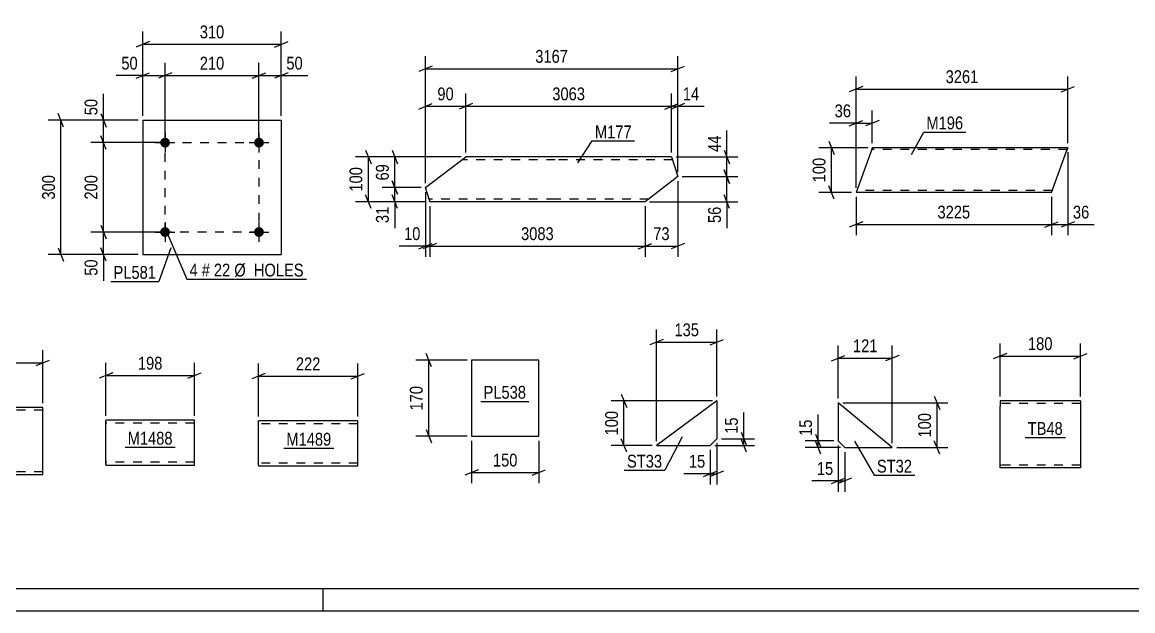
# Model space of a CAD drawing. Header units: millimetres. Extents: x 0 to 841, y 0 to 594.
# Drawn here: x 143.7 to 392.1, y 0 to 131.7 of the extents above; entities that cross this region are included whole.
import ezdxf

# ---------------------------------------------------------------- set-up
doc = ezdxf.new("R2010")
doc.units = ezdxf.units.MM
doc.linetypes.add('DXK_LINE_DOT2', pattern=[3.9198, 1.9599, -1.9599])
doc.styles.add('Arial Narrow', font='ARIALN.TTF', dxfattribs={"height": 0.2})

# ---------------------------------------------------------------- blocks, each defined once
blk = doc.blocks.new('Unknown-814553119-1135')
at = {"color": 5, "linetype": 'Continuous'}
for p, q in [((5, 5), (836, 5)), ((211, 0), (211, 5)), ((0, 0), (841, 0))]:
    blk.add_line(p, q, dxfattribs=at)
blk = doc.blocks.new('Part-814553119-6468 - 6464')
at = {"color": 2, "linetype": 'Continuous'}
for p, q in [((259.24, 56.06), (244.24, 56.06)), ((244.24, 56.06), (244.24, 39.06)), ((259.24, 39.06), (259.24, 56.06)), ((244.24, 39.06), (259.24, 39.06))]:
    blk.add_line(p, q, dxfattribs=at)
blk = doc.blocks.new('Part-814553119-6500 - 6496')
at = {"color": 2, "linetype": 'Continuous'}
for p, q in [((128.34, 45.47), (128.34, 30.56)), ((148.34, 45.47), (128.34, 45.47)), ((148.34, 31.67), (148.34, 45.47)), ((128.34, 30.56), (128.34, 30.47)), ((128.34, 30.47), (148.34, 30.47)), ((148.34, 30.47), (148.34, 31.67))]:
    blk.add_line(p, q, dxfattribs=at)
at = {"color": 7, "linetype": 'DXK_LINE_DOT2'}
for p, q in [((148.34, 44.87), (128.34, 44.87)), ((148.34, 44.87), (148.34, 44.83)), ((148.34, 44.83), (148.34, 44.87)), ((148.34, 44.73), (148.34, 44.83)), ((148.34, 44.83), (148.34, 44.73)), ((128.34, 31.07), (128.34, 31.12)), ((148.34, 31.07), (128.34, 31.07)), ((148.34, 31.12), (148.34, 31.44)), ((148.34, 31.07), (148.34, 31.12))]:
    blk.add_line(p, q, dxfattribs=at)
blk = doc.blocks.new('Part-814553119-6676 - 6670')
at = {"color": 2, "linetype": 'Continuous'}
for p, q in [((326.23, 46.51), (326.23, 38.01)), ((338.32, 36.51), (326.23, 46.51)), ((326.23, 38.01), (327.73, 36.51)), ((327.73, 36.51), (338.32, 36.51))]:
    blk.add_line(p, q, dxfattribs=at)
blk = doc.blocks.new('Part-814553119-6732 - 6726')
at = {"color": 2, "linetype": 'Continuous'}
for p, q in [((299.1, 46.98), (285.6, 36.98)), ((299.1, 46.98), (299.1, 38.48)), ((299.1, 38.48), (297.6, 36.98)), ((285.6, 36.98), (297.6, 36.98))]:
    blk.add_line(p, q, dxfattribs=at)
blk = doc.blocks.new('Part-814553119-2573 - 2557')
at = {"color": 2, "linetype": 'Continuous'}
for p, q in [((333.56, 102.82), (330.21, 93.62)), ((333.85, 103.62), (333.56, 102.82)), ((353.85, 103.62), (333.85, 103.62)), ((377.59, 103.62), (353.95, 103.62)), ((373.95, 93.62), (377.3, 102.82)), ((377.57, 103.56), (377.3, 102.82)), ((377.57, 103.56), (377.59, 103.62)), ((353.85, 93.62), (330.21, 93.62)), ((373.95, 93.62), (353.95, 93.62))]:
    blk.add_line(p, q, dxfattribs=at)
at = {"color": 7, "linetype": 'DXK_LINE_DOT2'}
for p, q in [((353.85, 103.22), (333.71, 103.22)), ((377.45, 103.22), (353.95, 103.22)), ((377.3, 102.82), (377.51, 103.39)), ((353.85, 94.02), (330.36, 94.02)), ((374.1, 94.02), (353.95, 94.02))]:
    blk.add_line(p, q, dxfattribs=at)
blk = doc.blocks.new('Part-814553119-2287 - 2271')
at = {"color": 2, "linetype": 'Continuous'}
for p, q in [((233.91, 94.69), (242.91, 101.54)), ((262.91, 101.54), (242.91, 101.54)), ((288.97, 101.54), (263.01, 101.54)), ((288.97, 101.54), (290.35, 97.14)), ((290.35, 97.14), (283.01, 91.54)), ((234.78, 91.9), (233.91, 94.69)), ((234.86, 91.64), (234.78, 91.9)), ((234.89, 91.54), (234.86, 91.64)), ((262.91, 91.54), (234.89, 91.54)), ((283.01, 91.54), (263.01, 91.54))]:
    blk.add_line(p, q, dxfattribs=at)
at = {"color": 7, "linetype": 'DXK_LINE_DOT2'}
for p, q in [((262.91, 100.94), (242.12, 100.94)), ((289.16, 100.94), (263.01, 100.94)), ((234.69, 92.19), (234.66, 92.29)), ((262.91, 92.14), (234.7, 92.14)), ((283.79, 92.14), (263.01, 92.14))]:
    blk.add_line(p, q, dxfattribs=at)
blk = doc.blocks.new('Part-814553119-2128 - 2114')
at = {"color": 2, "linetype": 'Continuous'}
for p, q in [((162.45, 32.72), (162.45, 42.62)), ((182.23, 42.62), (162.45, 42.62)), ((182.23, 33.82), (182.23, 42.62)), ((162.45, 32.72), (162.45, 32.62)), ((162.45, 32.62), (182.23, 32.62)), ((182.23, 32.62), (182.23, 33.82))]:
    blk.add_line(p, q, dxfattribs=at)
at = {"color": 7, "linetype": 'DXK_LINE_DOT2'}
for p, q in [((182.23, 42.02), (162.45, 42.02)), ((162.45, 33.22), (162.45, 33.27)), ((182.23, 33.22), (162.45, 33.22)), ((182.23, 33.27), (182.23, 33.59)), ((182.23, 33.22), (182.23, 33.27))]:
    blk.add_line(p, q, dxfattribs=at)
blk = doc.blocks.new('Bolt-814553119-1943 - 1894')
at = {"linetype": 'Continuous'}
for points in [[(176.77, 84.75, -1), (174.57, 84.75, -1)], [(197.77, 84.75, -1), (195.57, 84.75, -1)]]:
    blk.add_hatch(color=1, dxfattribs=at).paths.add_polyline_path(points)
at = {"color": 1, "linetype": 'Continuous'}
for p, q in [((175.67, 86.95), (175.67, 82.55)), ((196.67, 86.95), (196.67, 82.55)), ((173.47, 84.75), (177.87, 84.75)), ((194.47, 84.75), (198.87, 84.75))]:
    blk.add_line(p, q, dxfattribs=at)
blk = doc.blocks.new('Part-814553119-1910 - 1894')
at = {"color": 2, "linetype": 'Continuous'}
for p, q in [((170.67, 109.75), (170.67, 79.75)), ((170.67, 109.75), (201.67, 109.75)), ((201.67, 109.75), (201.67, 79.75)), ((170.67, 79.75), (201.67, 79.75))]:
    blk.add_line(p, q, dxfattribs=at)
blk = doc.blocks.new('Bolt-814553119-1948 - 1894')
at = {"linetype": 'Continuous'}
for points in [[(176.77, 104.75, -1), (174.57, 104.75, -1)], [(197.77, 104.75, -1), (195.57, 104.75, -1)]]:
    blk.add_hatch(color=1, dxfattribs=at).paths.add_polyline_path(points)
at = {"color": 1, "linetype": 'Continuous'}
for p, q in [((175.67, 106.95), (175.67, 102.55)), ((196.67, 106.95), (196.67, 102.55)), ((173.47, 104.75), (177.87, 104.75)), ((194.47, 104.75), (198.87, 104.75))]:
    blk.add_line(p, q, dxfattribs=at)
blk = doc.blocks.new('Part-814553119-1877 - 1863')
at = {"color": 2, "linetype": 'Continuous'}
for p, q in [((196.59, 32.56), (196.59, 42.47)), ((218.76, 42.47), (196.59, 42.47)), ((218.76, 33.67), (218.76, 42.47)), ((196.59, 32.56), (196.59, 32.47)), ((196.59, 32.47), (218.76, 32.47)), ((218.76, 32.47), (218.76, 33.67))]:
    blk.add_line(p, q, dxfattribs=at)
at = {"color": 7, "linetype": 'DXK_LINE_DOT2'}
for p, q in [((218.76, 41.87), (196.59, 41.87)), ((196.59, 33.07), (196.59, 33.11)), ((218.76, 33.07), (196.59, 33.07)), ((218.76, 33.11), (218.76, 33.44)), ((218.76, 33.07), (218.76, 33.11))]:
    blk.add_line(p, q, dxfattribs=at)
blk = doc.blocks.new('Part-814553119-11540 - 11539')
at = {"color": 2, "linetype": 'Continuous'}
for p, q in [((362.41, 46.98), (362.41, 45.78)), ((380.41, 46.98), (362.41, 46.98)), ((362.41, 32.72), (362.41, 45.78)), ((380.41, 46.89), (380.41, 46.98)), ((380.41, 46.89), (380.41, 45.78)), ((380.41, 45.78), (380.41, 31.98)), ((362.41, 32.07), (362.41, 32.72)), ((362.41, 31.98), (362.41, 32.07)), ((380.41, 31.98), (362.41, 31.98))]:
    blk.add_line(p, q, dxfattribs=at)
at = {"color": 7, "linetype": 'DXK_LINE_DOT2'}
for p, q in [((380.41, 46.38), (362.41, 46.38)), ((380.41, 46.63), (380.41, 45.78)), ((362.41, 32.72), (362.41, 32.33)), ((362.41, 32.58), (362.41, 32.63)), ((380.41, 32.58), (362.41, 32.58)), ((380.41, 32.63), (380.41, 32.72)), ((380.41, 32.58), (380.41, 32.63)), ((380.41, 32.58), (380.41, 32.63)), ((362.41, 31.98), (362.41, 31.98))]:
    blk.add_line(p, q, dxfattribs=at)
blk = doc.blocks.new('Rectangle-814553119-2057 - 1894')
at = {"color": 1, "linetype": 'DXK_LINE_DOT2'}
blk.add_lwpolyline([(175.67, 104.75), (196.67, 104.75), (196.67, 84.75), (175.67, 84.75), (175.67, 104.75)], close=True, dxfattribs=at)
blk = doc.blocks.new('StraightDimension-814553119-6470 - 6464')
at = {"color": 7, "linetype": 'Continuous'}
for p, q in [((235.23, 54.56), (234.03, 57.56)), ((243.24, 56.06), (231.78, 56.06)), ((234.63, 39.06), (234.63, 56.06)), ((234.03, 40.56), (235.23, 37.56)), ((243.24, 39.06), (231.78, 39.06))]:
    blk.add_line(p, q, dxfattribs=at)
at = {"color": 0}
blk.add_wipeout([(233.88, 50.91), (229.68, 50.91), (229.68, 44.22), (233.88, 44.22)], dxfattribs=at)
at = {"color": 3, "style": 'Arial Narrow'}
blk.add_text('170', height=2.863, rotation=90.0002, dxfattribs=at).set_placement((233.28, 44.82))
blk = doc.blocks.new('StraightDimension-814553119-6481 - 6464')
at = {"color": 7, "linetype": 'Continuous'}
for p, q in [((244.24, 38.06), (244.24, 28.53)), ((259.24, 38.06), (259.24, 28.53)), ((245.74, 31.53), (242.74, 30.33)), ((244.24, 30.93), (259.24, 30.93)), ((257.74, 30.33), (260.74, 31.53))]:
    blk.add_line(p, q, dxfattribs=at)
at = {"color": 0}
blk.add_wipeout([(255.08, 31.68), (255.08, 35.88), (248.4, 35.88), (248.4, 31.68)], dxfattribs=at)
at = {"color": 3, "style": 'Arial Narrow'}
blk.add_text('150', height=2.863, dxfattribs=at).set_placement((249, 32.28))
blk = doc.blocks.new('StraightDimension-814553119-6503 - 6496')
at = {"color": 7, "linetype": 'Continuous'}
for p, q in [((128.34, 46.47), (128.34, 58.32)), ((148.34, 46.47), (148.34, 58.32)), ((129.84, 56.07), (126.84, 54.87)), ((128.34, 55.47), (148.34, 55.47)), ((146.84, 54.87), (149.84, 56.07))]:
    blk.add_line(p, q, dxfattribs=at)
at = {"color": 0}
blk.add_wipeout([(141.68, 56.22), (141.68, 60.42), (135, 60.42), (135, 56.22)], dxfattribs=at)
at = {"color": 3, "style": 'Arial Narrow'}
blk.add_text('200', height=2.863, dxfattribs=at).set_placement((135.6, 56.82))
blk = doc.blocks.new('StraightDimension-814553119-6710 - 6670')
at = {"color": 7, "linetype": 'Continuous'}
for p, q in [((347.72, 48.01), (348.92, 45.01)), ((327.23, 46.51), (350.72, 46.51)), ((348.32, 36.51), (348.32, 46.51)), ((348.92, 35.01), (347.72, 38.01)), ((339.32, 36.51), (350.72, 36.51))]:
    blk.add_line(p, q, dxfattribs=at)
at = {"color": 0}
blk.add_wipeout([(347.57, 44.86), (343.37, 44.86), (343.37, 38.17), (347.57, 38.17)], dxfattribs=at)
at = {"color": 3, "style": 'Arial Narrow'}
blk.add_text('100', height=2.863, rotation=90.0002, dxfattribs=at).set_placement((346.97, 38.77))
blk = doc.blocks.new('StraightDimension-814553119-6678 - 6670')
at = {"color": 7, "linetype": 'Continuous'}
for p, q in [((326.23, 37.01), (326.23, 26.65)), ((327.73, 35.51), (327.73, 26.65)), ((324.73, 28.45), (327.73, 29.65)), ((329.23, 29.65), (326.23, 28.45)), ((326.23, 29.05), (327.73, 29.05))]:
    blk.add_line(p, q, dxfattribs=at)
at = {"color": 0}
blk.add_wipeout([(325.7, 29.8), (325.7, 34), (320.85, 34), (320.85, 29.8)], dxfattribs=at)
at = {"color": 7, "linetype": 'Continuous'}
blk.add_line((326.23, 29.05), (320.32, 29.05), dxfattribs=at)
blk.add_line((326.23, 29.05), (320.32, 29.05), dxfattribs=at)
at = {"color": 3, "style": 'Arial Narrow'}
blk.add_text('15', height=2.863, dxfattribs=at).set_placement((321.45, 30.4))
blk = doc.blocks.new('StraightDimension-814553119-6689 - 6670')
at = {"color": 7, "linetype": 'Continuous'}
for p, q in [((326.23, 47.51), (326.23, 59.36)), ((338.32, 37.51), (338.32, 59.36)), ((324.73, 55.91), (327.73, 57.11)), ((326.23, 56.51), (338.32, 56.51)), ((339.82, 57.11), (336.82, 55.91))]:
    blk.add_line(p, q, dxfattribs=at)
at = {"color": 0}
blk.add_wipeout([(335.61, 57.26), (335.61, 61.46), (328.93, 61.46), (328.93, 57.26)], dxfattribs=at)
at = {"color": 3, "style": 'Arial Narrow'}
blk.add_text('121', height=2.863, dxfattribs=at).set_placement((329.53, 57.86))
blk = doc.blocks.new('StraightDimension-814553119-6699 - 6670')
at = {"color": 7, "linetype": 'Continuous'}
for p, q in [((325.23, 38.01), (318.86, 38.01)), ((321.11, 39.51), (322.31, 36.51)), ((322.31, 35.01), (321.11, 38.01)), ((321.71, 36.51), (321.71, 38.01)), ((326.73, 36.51), (318.86, 36.51))]:
    blk.add_line(p, q, dxfattribs=at)
at = {"color": 0}
blk.add_wipeout([(320.96, 43.4), (316.76, 43.4), (316.76, 38.54), (320.96, 38.54)], dxfattribs=at)
at = {"color": 7, "linetype": 'Continuous'}
blk.add_line((321.71, 38.01), (321.71, 43.92), dxfattribs=at)
blk.add_line((321.71, 38.01), (321.71, 43.92), dxfattribs=at)
at = {"color": 3, "style": 'Arial Narrow'}
blk.add_text('15', height=2.863, rotation=90.0002, dxfattribs=at).set_placement((320.36, 39.14))
blk = doc.blocks.new('StraightDimension-814553119-6758 - 6726')
at = {"color": 7, "linetype": 'Continuous'}
for p, q in [((285.6, 37.98), (285.6, 62.94)), ((299.1, 47.98), (299.1, 62.94)), ((287.1, 60.69), (284.1, 59.49)), ((285.6, 60.09), (299.1, 60.09)), ((297.6, 59.49), (300.6, 60.69))]:
    blk.add_line(p, q, dxfattribs=at)
at = {"color": 0}
blk.add_wipeout([(295.69, 60.84), (295.69, 65.04), (289.01, 65.04), (289.01, 60.84)], dxfattribs=at)
at = {"color": 3, "style": 'Arial Narrow'}
blk.add_text('135', height=2.863, dxfattribs=at).set_placement((289.61, 61.44))
blk = doc.blocks.new('StraightDimension-814553119-6734 - 6726')
at = {"color": 7, "linetype": 'Continuous'}
for p, q in [((304.52, 39.98), (305.72, 36.98)), ((300.1, 38.48), (307.52, 38.48)), ((305.72, 35.48), (304.52, 38.48)), ((305.12, 36.98), (305.12, 38.48)), ((298.6, 36.98), (307.52, 36.98))]:
    blk.add_line(p, q, dxfattribs=at)
at = {"color": 0}
blk.add_wipeout([(304.37, 43.86), (300.17, 43.86), (300.17, 39), (304.37, 39)], dxfattribs=at)
at = {"color": 7, "linetype": 'Continuous'}
blk.add_line((305.12, 38.48), (305.12, 44.39), dxfattribs=at)
blk.add_line((305.12, 38.48), (305.12, 44.39), dxfattribs=at)
at = {"color": 3, "style": 'Arial Narrow'}
blk.add_text('15', height=2.863, rotation=90.0002, dxfattribs=at).set_placement((303.77, 39.6))
blk = doc.blocks.new('StraightDimension-814553119-6770 - 6726')
at = {"color": 7, "linetype": 'Continuous'}
for p, q in [((299.1, 37.48), (299.1, 28.28)), ((297.6, 35.98), (297.6, 28.28)), ((296.1, 30.08), (299.1, 31.28)), ((300.6, 31.28), (297.6, 30.08)), ((297.6, 30.68), (299.1, 30.68))]:
    blk.add_line(p, q, dxfattribs=at)
at = {"color": 0}
blk.add_wipeout([(297.08, 31.43), (297.08, 35.63), (292.22, 35.63), (292.22, 31.43)], dxfattribs=at)
at = {"color": 7, "linetype": 'Continuous'}
blk.add_line((297.6, 30.68), (291.69, 30.68), dxfattribs=at)
blk.add_line((297.6, 30.68), (291.69, 30.68), dxfattribs=at)
at = {"color": 3, "style": 'Arial Narrow'}
blk.add_text('15', height=2.863, dxfattribs=at).set_placement((292.82, 32.03))
blk = doc.blocks.new('StraightDimension-814553119-6746 - 6726')
at = {"color": 7, "linetype": 'Continuous'}
for p, q in [((277.71, 48.48), (278.91, 45.48)), ((298.1, 46.98), (275.46, 46.98)), ((278.31, 36.98), (278.31, 46.98)), ((278.91, 35.48), (277.71, 38.48)), ((284.6, 36.98), (275.46, 36.98))]:
    blk.add_line(p, q, dxfattribs=at)
at = {"color": 0}
blk.add_wipeout([(277.56, 45.32), (273.36, 45.32), (273.36, 38.64), (277.56, 38.64)], dxfattribs=at)
at = {"color": 3, "style": 'Arial Narrow'}
blk.add_text('100', height=2.863, rotation=90.0002, dxfattribs=at).set_placement((276.96, 39.24))
blk = doc.blocks.new('StraightDimension-814553119-2601 - 2557')
at = {"color": 7, "linetype": 'Continuous'}
for p, q in [((330.21, 94.62), (330.21, 111.94)), ((333.85, 104.62), (333.85, 111.94)), ((328.71, 108.49), (331.71, 109.69)), ((335.35, 109.69), (332.35, 108.49)), ((330.21, 109.09), (333.85, 109.09))]:
    blk.add_line(p, q, dxfattribs=at)
at = {"color": 0}
blk.add_wipeout([(329.69, 109.84), (329.69, 114.04), (324.83, 114.04), (324.83, 109.84)], dxfattribs=at)
at = {"color": 7, "linetype": 'Continuous'}
blk.add_line((330.21, 109.09), (324.31, 109.09), dxfattribs=at)
blk.add_line((330.21, 109.09), (324.31, 109.09), dxfattribs=at)
at = {"color": 3, "style": 'Arial Narrow'}
blk.add_text('36', height=2.863, dxfattribs=at).set_placement((325.43, 110.44))
blk = doc.blocks.new('StraightDimension-814553119-2576 - 2557')
at = {"color": 7, "linetype": 'Continuous'}
for p, q in [((330.21, 92.62), (330.21, 84.03)), ((373.95, 92.62), (373.95, 84.03)), ((331.71, 87.03), (328.71, 85.83)), ((372.45, 85.83), (375.45, 87.03)), ((330.21, 86.43), (373.95, 86.43))]:
    blk.add_line(p, q, dxfattribs=at)
at = {"color": 0}
blk.add_wipeout([(356.34, 87.18), (356.34, 91.38), (347.83, 91.38), (347.83, 87.18)], dxfattribs=at)
at = {"color": 3, "style": 'Arial Narrow'}
blk.add_text('3225', height=2.863, dxfattribs=at).set_placement((348.43, 87.78))
blk = doc.blocks.new('StraightDimension-814553119-11689 - 2557')
at = {"color": 7, "linetype": 'Continuous'}
for p, q in [((330.21, 94.62), (330.21, 119.58)), ((377.59, 104.62), (377.59, 119.58)), ((331.71, 117.33), (328.71, 116.13)), ((376.09, 116.13), (379.09, 117.33)), ((330.21, 116.73), (377.59, 116.73))]:
    blk.add_line(p, q, dxfattribs=at)
at = {"color": 0}
blk.add_wipeout([(358.16, 117.48), (358.16, 121.68), (349.65, 121.68), (349.65, 117.48)], dxfattribs=at)
at = {"color": 3, "style": 'Arial Narrow'}
blk.add_text('3261', height=2.863, dxfattribs=at).set_placement((350.25, 118.08))
blk = doc.blocks.new('StraightDimension-814553119-2588 - 2557')
at = {"color": 7, "linetype": 'Continuous'}
for p, q in [((377.59, 102.62), (377.59, 84.03)), ((373.95, 92.62), (373.95, 84.03)), ((372.45, 85.83), (375.45, 87.03)), ((379.09, 87.03), (376.09, 85.83)), ((373.95, 86.43), (377.59, 86.43))]:
    blk.add_line(p, q, dxfattribs=at)
at = {"color": 0}
blk.add_wipeout([(382.97, 87.18), (382.97, 91.38), (378.12, 91.38), (378.12, 87.18)], dxfattribs=at)
at = {"color": 7, "linetype": 'Continuous'}
blk.add_line((377.59, 86.43), (383.5, 86.43), dxfattribs=at)
blk.add_line((377.59, 86.43), (383.5, 86.43), dxfattribs=at)
at = {"color": 3, "style": 'Arial Narrow'}
blk.add_text('36', height=2.863, dxfattribs=at).set_placement((378.72, 87.78))
blk = doc.blocks.new('StraightDimension-814553119-2626 - 2557')
at = {"color": 7, "linetype": 'Continuous'}
for p, q in [((324.12, 105.12), (325.32, 102.12)), ((332.85, 103.62), (321.87, 103.62)), ((324.72, 93.62), (324.72, 103.62)), ((325.32, 92.12), (324.12, 95.12)), ((329.21, 93.62), (321.87, 93.62))]:
    blk.add_line(p, q, dxfattribs=at)
at = {"color": 0}
blk.add_wipeout([(323.97, 101.97), (319.77, 101.97), (319.77, 95.28), (323.97, 95.28)], dxfattribs=at)
at = {"color": 3, "style": 'Arial Narrow'}
blk.add_text('100', height=2.863, rotation=90.0002, dxfattribs=at).set_placement((323.37, 95.88))
blk = doc.blocks.new('StraightDimension-814553119-2399 - 2271')
at = {"color": 7, "linetype": 'Continuous'}
for p, q in [((232.91, 94.69), (224.2, 94.69)), ((226.45, 96.19), (227.65, 93.19)), ((227.05, 91.54), (227.05, 94.69)), ((227.65, 90.04), (226.45, 93.04)), ((233.89, 91.54), (224.2, 91.54))]:
    blk.add_line(p, q, dxfattribs=at)
at = {"color": 0}
blk.add_wipeout([(226.3, 91.02), (222.1, 91.02), (222.1, 86.16), (226.3, 86.16)], dxfattribs=at)
at = {"color": 7, "linetype": 'Continuous'}
blk.add_line((227.05, 91.54), (227.05, 85.64), dxfattribs=at)
blk.add_line((227.05, 91.54), (227.05, 85.64), dxfattribs=at)
at = {"color": 3, "style": 'Arial Narrow'}
blk.add_text('31', height=2.863, rotation=90.0002, dxfattribs=at).set_placement((225.7, 86.76))
blk = doc.blocks.new('StraightDimension-814553119-2375 - 2271')
at = {"color": 7, "linetype": 'Continuous'}
for p, q in [((226.45, 103.04), (227.65, 100.04)), ((241.91, 101.54), (224.2, 101.54)), ((227.05, 94.69), (227.05, 101.54)), ((232.91, 94.69), (224.2, 94.69)), ((227.65, 93.19), (226.45, 96.19))]:
    blk.add_line(p, q, dxfattribs=at)
at = {"color": 0}
blk.add_wipeout([(226.3, 100.55), (222.1, 100.55), (222.1, 95.69), (226.3, 95.69)], dxfattribs=at)
at = {"color": 3, "style": 'Arial Narrow'}
blk.add_text('69', height=2.863, rotation=90.0002, dxfattribs=at).set_placement((225.7, 96.29))
blk = doc.blocks.new('StraightDimension-814553119-2424 - 2271')
at = {"color": 7, "linetype": 'Continuous'}
for p, q in [((233.91, 95.69), (233.91, 115.73)), ((242.91, 102.54), (242.91, 115.73)), ((232.41, 112.28), (235.41, 113.48)), ((233.91, 112.88), (242.91, 112.88)), ((244.41, 113.48), (241.41, 112.28))]:
    blk.add_line(p, q, dxfattribs=at)
at = {"color": 0}
blk.add_wipeout([(240.84, 113.63), (240.84, 117.83), (235.98, 117.83), (235.98, 113.63)], dxfattribs=at)
at = {"color": 3, "style": 'Arial Narrow'}
blk.add_text('90', height=2.863, dxfattribs=at).set_placement((236.58, 114.23))
blk = doc.blocks.new('StraightDimension-814553119-2290 - 2271')
at = {"color": 7, "linetype": 'Continuous'}
for p, q in [((220.53, 103.04), (221.73, 100.04)), ((241.91, 101.54), (218.28, 101.54)), ((221.13, 91.54), (221.13, 101.54)), ((221.73, 90.04), (220.53, 93.04)), ((233.89, 91.54), (218.28, 91.54))]:
    blk.add_line(p, q, dxfattribs=at)
at = {"color": 0}
blk.add_wipeout([(220.38, 99.89), (216.18, 99.89), (216.18, 93.2), (220.38, 93.2)], dxfattribs=at)
at = {"color": 3, "style": 'Arial Narrow'}
blk.add_text('100', height=2.863, rotation=90.0002, dxfattribs=at).set_placement((219.78, 93.8))
blk = doc.blocks.new('StraightDimension-814553119-2325 - 2271')
at = {"color": 7, "linetype": 'Continuous'}
for p, q in [((291.35, 97.14), (303.74, 97.14)), ((300.74, 98.64), (301.94, 95.64)), ((301.34, 91.54), (301.34, 97.14)), ((301.94, 90.04), (300.74, 93.04)), ((284.01, 91.54), (303.74, 91.54))]:
    blk.add_line(p, q, dxfattribs=at)
at = {"color": 0}
blk.add_wipeout([(300.59, 91.02), (296.39, 91.02), (296.39, 86.16), (300.59, 86.16)], dxfattribs=at)
at = {"color": 7, "linetype": 'Continuous'}
blk.add_line((301.34, 91.54), (301.34, 85.64), dxfattribs=at)
blk.add_line((301.34, 91.54), (301.34, 85.64), dxfattribs=at)
at = {"color": 3, "style": 'Arial Narrow'}
blk.add_text('56', height=2.863, rotation=90.0002, dxfattribs=at).set_placement((299.99, 86.76))
blk = doc.blocks.new('StraightDimension-814553119-2542 - 2271')
at = {"color": 7, "linetype": 'Continuous'}
for p, q in [((235.41, 121.88), (232.41, 120.68)), ((233.91, 95.69), (233.91, 124.13)), ((288.85, 120.68), (291.85, 121.88)), ((290.35, 98.14), (290.35, 124.13)), ((233.91, 121.28), (290.35, 121.28))]:
    blk.add_line(p, q, dxfattribs=at)
at = {"color": 0}
blk.add_wipeout([(266.39, 122.03), (266.39, 126.23), (257.87, 126.23), (257.87, 122.03)], dxfattribs=at)
at = {"color": 3, "style": 'Arial Narrow'}
blk.add_text('3167', height=2.863, dxfattribs=at).set_placement((258.47, 122.63))
blk = doc.blocks.new('StraightDimension-814553119-2350 - 2271')
at = {"color": 7, "linetype": 'Continuous'}
for p, q in [((300.74, 103.04), (301.94, 100.04)), ((289.97, 101.54), (303.74, 101.54)), ((301.34, 97.14), (301.34, 101.54)), ((291.35, 97.14), (303.74, 97.14)), ((301.94, 95.64), (300.74, 98.64))]:
    blk.add_line(p, q, dxfattribs=at)
at = {"color": 0}
blk.add_wipeout([(300.59, 106.93), (296.39, 106.93), (296.39, 102.07), (300.59, 102.07)], dxfattribs=at)
at = {"color": 7, "linetype": 'Continuous'}
blk.add_line((301.34, 101.54), (301.34, 107.45), dxfattribs=at)
blk.add_line((301.34, 101.54), (301.34, 107.45), dxfattribs=at)
at = {"color": 3, "style": 'Arial Narrow'}
blk.add_text('44', height=2.863, rotation=90.0002, dxfattribs=at).set_placement((299.99, 102.67))
blk = doc.blocks.new('StraightDimension-814553119-2441 - 2271')
at = {"color": 7, "linetype": 'Continuous'}
for p, q in [((242.91, 102.54), (242.91, 115.73)), ((288.97, 102.54), (288.97, 115.73)), ((244.41, 113.48), (241.41, 112.28)), ((242.91, 112.88), (288.97, 112.88)), ((287.47, 112.28), (290.47, 113.48))]:
    blk.add_line(p, q, dxfattribs=at)
at = {"color": 0}
blk.add_wipeout([(270.2, 113.63), (270.2, 117.83), (261.68, 117.83), (261.68, 113.63)], dxfattribs=at)
at = {"color": 3, "style": 'Arial Narrow'}
blk.add_text('3063', height=2.863, dxfattribs=at).set_placement((262.28, 114.23))
blk = doc.blocks.new('StraightDimension-814553119-2465 - 2271')
at = {"color": 7, "linetype": 'Continuous'}
for p, q in [((288.97, 102.54), (288.97, 115.73)), ((290.35, 98.14), (290.35, 115.73)), ((287.47, 112.28), (290.47, 113.48)), ((291.85, 113.48), (288.85, 112.28)), ((288.97, 112.88), (290.35, 112.88))]:
    blk.add_line(p, q, dxfattribs=at)
at = {"color": 0}
blk.add_wipeout([(295.73, 113.63), (295.73, 117.83), (290.87, 117.83), (290.87, 113.63)], dxfattribs=at)
at = {"color": 7, "linetype": 'Continuous'}
blk.add_line((290.35, 112.88), (296.25, 112.88), dxfattribs=at)
blk.add_line((290.35, 112.88), (296.25, 112.88), dxfattribs=at)
at = {"color": 3, "style": 'Arial Narrow'}
blk.add_text('14', height=2.863, dxfattribs=at).set_placement((291.47, 114.23))
blk = doc.blocks.new('StraightDimension-814553119-2483 - 2271')
at = {"color": 7, "linetype": 'Continuous'}
for p, q in [((233.91, 93.69), (233.91, 79.2)), ((234.89, 90.54), (234.89, 79.2)), ((232.41, 81), (235.41, 82.2)), ((236.39, 82.2), (233.39, 81)), ((233.91, 81.6), (234.89, 81.6))]:
    blk.add_line(p, q, dxfattribs=at)
at = {"color": 0}
blk.add_wipeout([(233.39, 82.35), (233.39, 86.55), (228.53, 86.55), (228.53, 82.35)], dxfattribs=at)
at = {"color": 7, "linetype": 'Continuous'}
blk.add_line((233.91, 81.6), (228, 81.6), dxfattribs=at)
blk.add_line((233.91, 81.6), (228, 81.6), dxfattribs=at)
at = {"color": 3, "style": 'Arial Narrow'}
blk.add_text('10', height=2.863, dxfattribs=at).set_placement((229.13, 82.95))
blk = doc.blocks.new('StraightDimension-814553119-2500 - 2271')
at = {"color": 7, "linetype": 'Continuous'}
for p, q in [((234.89, 90.54), (234.89, 79.2)), ((283.01, 90.54), (283.01, 79.2)), ((236.39, 82.2), (233.39, 81)), ((281.51, 81), (284.51, 82.2)), ((234.89, 81.6), (283.01, 81.6))]:
    blk.add_line(p, q, dxfattribs=at)
at = {"color": 0}
blk.add_wipeout([(263.2, 82.35), (263.2, 86.55), (254.69, 86.55), (254.69, 82.35)], dxfattribs=at)
at = {"color": 3, "style": 'Arial Narrow'}
blk.add_text('3083', height=2.863, dxfattribs=at).set_placement((255.29, 82.95))
blk = doc.blocks.new('StraightDimension-814553119-2524 - 2271')
at = {"color": 7, "linetype": 'Continuous'}
for p, q in [((290.35, 96.14), (290.35, 79.2)), ((283.01, 90.54), (283.01, 79.2)), ((281.51, 81), (284.51, 82.2)), ((291.85, 82.2), (288.85, 81)), ((283.01, 81.6), (290.35, 81.6))]:
    blk.add_line(p, q, dxfattribs=at)
at = {"color": 0}
blk.add_wipeout([(289.1, 82.35), (289.1, 86.55), (284.25, 86.55), (284.25, 82.35)], dxfattribs=at)
at = {"color": 3, "style": 'Arial Narrow'}
blk.add_text('73', height=2.863, dxfattribs=at).set_placement((284.85, 82.95))
blk = doc.blocks.new('StraightDimension-814553119-2130 - 2114')
at = {"color": 7, "linetype": 'Continuous'}
for p, q in [((162.45, 43.62), (162.45, 55.47)), ((182.23, 43.62), (182.23, 55.47)), ((163.95, 53.22), (160.95, 52.02)), ((162.45, 52.62), (182.23, 52.62)), ((180.73, 52.02), (183.73, 53.22))]:
    blk.add_line(p, q, dxfattribs=at)
at = {"color": 0}
blk.add_wipeout([(175.68, 53.37), (175.68, 57.57), (169, 57.57), (169, 53.37)], dxfattribs=at)
at = {"color": 3, "style": 'Arial Narrow'}
blk.add_text('198', height=2.863, dxfattribs=at).set_placement((169.6, 53.97))
blk = doc.blocks.new('StraightDimension-814553119-1950 - 1894')
at = {"color": 7, "linetype": 'Continuous'}
for p, q in [((196.67, 105.75), (196.67, 122.6)), ((201.67, 110.75), (201.67, 122.6)), ((195.17, 119.15), (198.17, 120.35)), ((196.67, 119.75), (201.67, 119.75)), ((203.17, 120.35), (200.17, 119.15))]:
    blk.add_line(p, q, dxfattribs=at)
at = {"color": 0}
blk.add_wipeout([(207.05, 120.5), (207.05, 124.7), (202.2, 124.7), (202.2, 120.5)], dxfattribs=at)
at = {"color": 7, "linetype": 'Continuous'}
blk.add_line((201.67, 119.75), (207.58, 119.75), dxfattribs=at)
blk.add_line((201.67, 119.75), (207.58, 119.75), dxfattribs=at)
at = {"color": 3, "style": 'Arial Narrow'}
blk.add_text('50', height=2.863, dxfattribs=at).set_placement((202.8, 121.1))
blk = doc.blocks.new('StraightDimension-814553119-1963 - 1894')
at = {"color": 7, "linetype": 'Continuous'}
for p, q in [((175.67, 105.75), (175.67, 122.6)), ((196.67, 105.75), (196.67, 122.6)), ((177.17, 120.35), (174.17, 119.15)), ((175.67, 119.75), (196.67, 119.75)), ((195.17, 119.15), (198.17, 120.35))]:
    blk.add_line(p, q, dxfattribs=at)
at = {"color": 0}
blk.add_wipeout([(189.51, 120.5), (189.51, 124.7), (182.83, 124.7), (182.83, 120.5)], dxfattribs=at)
at = {"color": 3, "style": 'Arial Narrow'}
blk.add_text('210', height=2.863, dxfattribs=at).set_placement((183.43, 121.1))
blk = doc.blocks.new('StraightDimension-814553119-1979 - 1894')
at = {"color": 7, "linetype": 'Continuous'}
for p, q in [((170.67, 110.75), (170.67, 122.6)), ((175.67, 105.75), (175.67, 122.6)), ((169.17, 119.15), (172.17, 120.35)), ((170.67, 119.75), (175.67, 119.75)), ((177.17, 120.35), (174.17, 119.15))]:
    blk.add_line(p, q, dxfattribs=at)
at = {"color": 0}
blk.add_wipeout([(170.15, 120.5), (170.15, 124.7), (165.29, 124.7), (165.29, 120.5)], dxfattribs=at)
at = {"color": 7, "linetype": 'Continuous'}
blk.add_line((170.67, 119.75), (164.76, 119.75), dxfattribs=at)
blk.add_line((170.67, 119.75), (164.76, 119.75), dxfattribs=at)
at = {"color": 3, "style": 'Arial Narrow'}
blk.add_text('50', height=2.863, dxfattribs=at).set_placement((165.89, 121.1))
blk = doc.blocks.new('StraightDimension-814553119-1993 - 1894')
at = {"color": 7, "linetype": 'Continuous'}
for p, q in [((169.67, 109.75), (159.04, 109.75)), ((161.29, 111.25), (162.49, 108.25)), ((161.89, 104.75), (161.89, 109.75)), ((174.67, 104.75), (159.04, 104.75)), ((162.49, 103.25), (161.29, 106.25))]:
    blk.add_line(p, q, dxfattribs=at)
at = {"color": 0}
blk.add_wipeout([(161.14, 115.13), (156.94, 115.13), (156.94, 110.28), (161.14, 110.28)], dxfattribs=at)
at = {"color": 7, "linetype": 'Continuous'}
blk.add_line((161.89, 109.75), (161.89, 115.66), dxfattribs=at)
blk.add_line((161.89, 109.75), (161.89, 115.66), dxfattribs=at)
at = {"color": 3, "style": 'Arial Narrow'}
blk.add_text('50', height=2.863, rotation=90.0002, dxfattribs=at).set_placement((160.54, 110.88))
blk = doc.blocks.new('StraightDimension-814553119-2006 - 1894')
at = {"color": 7, "linetype": 'Continuous'}
for p, q in [((174.67, 104.75), (159.04, 104.75)), ((162.49, 103.25), (161.29, 106.25)), ((161.89, 84.75), (161.89, 104.75)), ((174.67, 84.75), (159.04, 84.75)), ((161.29, 86.25), (162.49, 83.25))]:
    blk.add_line(p, q, dxfattribs=at)
at = {"color": 0}
blk.add_wipeout([(161.14, 98.1), (156.94, 98.1), (156.94, 91.41), (161.14, 91.41)], dxfattribs=at)
at = {"color": 3, "style": 'Arial Narrow'}
blk.add_text('200', height=2.863, rotation=90.0002, dxfattribs=at).set_placement((160.54, 92.01))
blk = doc.blocks.new('StraightDimension-814553119-2022 - 1894')
at = {"color": 7, "linetype": 'Continuous'}
for p, q in [((174.67, 84.75), (159.04, 84.75)), ((161.29, 86.25), (162.49, 83.25)), ((161.89, 79.75), (161.89, 84.75)), ((169.67, 79.75), (159.04, 79.75)), ((162.49, 78.25), (161.29, 81.25))]:
    blk.add_line(p, q, dxfattribs=at)
at = {"color": 0}
blk.add_wipeout([(161.14, 79.23), (156.94, 79.23), (156.94, 74.37), (161.14, 74.37)], dxfattribs=at)
at = {"color": 7, "linetype": 'Continuous'}
blk.add_line((161.89, 79.75), (161.89, 73.85), dxfattribs=at)
blk.add_line((161.89, 79.75), (161.89, 73.85), dxfattribs=at)
at = {"color": 3, "style": 'Arial Narrow'}
blk.add_text('50', height=2.863, rotation=90.0002, dxfattribs=at).set_placement((160.54, 74.97))
blk = doc.blocks.new('StraightDimension-814553119-2036 - 1894')
at = {"color": 7, "linetype": 'Continuous'}
for p, q in [((169.67, 109.75), (149.53, 109.75)), ((152.98, 108.25), (151.78, 111.25)), ((152.38, 79.75), (152.38, 109.75)), ((169.67, 79.75), (149.53, 79.75)), ((151.78, 81.25), (152.98, 78.25))]:
    blk.add_line(p, q, dxfattribs=at)
at = {"color": 0}
blk.add_wipeout([(151.63, 98.09), (147.43, 98.09), (147.43, 91.41), (151.63, 91.41)], dxfattribs=at)
at = {"color": 3, "style": 'Arial Narrow'}
blk.add_text('300', height=2.863, rotation=90.0002, dxfattribs=at).set_placement((151.03, 92.01))
blk = doc.blocks.new('StraightDimension-814553119-2047 - 1894')
at = {"color": 7, "linetype": 'Continuous'}
for p, q in [((170.67, 110.75), (170.67, 129.6)), ((201.67, 110.75), (201.67, 129.6)), ((172.17, 127.35), (169.17, 126.15)), ((170.67, 126.75), (201.67, 126.75)), ((200.17, 126.15), (203.17, 127.35))]:
    blk.add_line(p, q, dxfattribs=at)
at = {"color": 0}
blk.add_wipeout([(189.51, 127.5), (189.51, 131.7), (182.83, 131.7), (182.83, 127.5)], dxfattribs=at)
at = {"color": 3, "style": 'Arial Narrow'}
blk.add_text('310', height=2.863, dxfattribs=at).set_placement((183.43, 128.1))
blk = doc.blocks.new('StraightDimension-814553119-1880 - 1863')
at = {"color": 7, "linetype": 'Continuous'}
for p, q in [((196.59, 43.47), (196.59, 55.32)), ((218.76, 43.47), (218.76, 55.32)), ((198.09, 53.07), (195.09, 51.87)), ((196.59, 52.47), (218.76, 52.47)), ((217.26, 51.87), (220.26, 53.07))]:
    blk.add_line(p, q, dxfattribs=at)
at = {"color": 0}
blk.add_wipeout([(211.02, 53.22), (211.02, 57.42), (204.33, 57.42), (204.33, 53.22)], dxfattribs=at)
at = {"color": 3, "style": 'Arial Narrow'}
blk.add_text('222', height=2.863, dxfattribs=at).set_placement((204.93, 53.82))
blk = doc.blocks.new('StraightDimension-814553119-11639 - 11539')
at = {"color": 7, "linetype": 'Continuous'}
for p, q in [((362.41, 47.98), (362.41, 59.83)), ((380.41, 47.98), (380.41, 59.83)), ((363.91, 57.58), (360.91, 56.38)), ((378.91, 56.38), (381.91, 57.58)), ((362.41, 56.98), (380.41, 56.98))]:
    blk.add_line(p, q, dxfattribs=at)
at = {"color": 0}
blk.add_wipeout([(374.75, 57.73), (374.75, 61.93), (368.07, 61.93), (368.07, 57.73)], dxfattribs=at)
at = {"color": 3, "style": 'Arial Narrow'}
blk.add_text('180', height=2.863, dxfattribs=at).set_placement((368.67, 58.33))
blk = doc.blocks.new('Mark-814553119-6466 - 6464')
at = {"color": 0}
blk.add_wipeout([(256.4, 47.46), (256.4, 50.46), (246.9, 50.46), (246.9, 47.46)], dxfattribs=at)
blk.add_wipeout([(256.4, 47.46), (256.4, 50.46), (246.9, 50.46), (246.9, 47.46)], dxfattribs=at)
at = {"color": 30, "linetype": 'Continuous'}
blk.add_line((246.3, 46.86), (257, 46.86), dxfattribs=at)
at = {"color": 3, "style": 'Arial Narrow'}
blk.add_text('PL538', height=2.863, dxfattribs=at).set_placement((246.9, 47.46))
blk = doc.blocks.new('Mark-814553119-6672 - 6670')
at = {"color": 0}
blk.add_wipeout([(342.73, 30.92), (342.73, 33.92), (334.88, 33.92), (334.88, 30.92)], dxfattribs=at)
blk.add_wipeout([(342.73, 30.92), (342.73, 33.92), (334.88, 33.92), (334.88, 30.92)], dxfattribs=at)
at = {"color": 30, "linetype": 'Continuous'}
for p, q in [((329.85, 37.93), (334.28, 30.32)), ((334.28, 30.32), (343.33, 30.32))]:
    blk.add_line(p, q, dxfattribs=at)
at = {"color": 3, "style": 'Arial Narrow'}
blk.add_text('ST32', height=2.863, dxfattribs=at).set_placement((334.88, 30.92))
blk = doc.blocks.new('Mark-814553119-6728 - 6726')
at = {"color": 0}
blk.add_wipeout([(286.84, 32.04), (286.84, 35.04), (278.98, 35.04), (278.98, 32.04)], dxfattribs=at)
blk.add_wipeout([(286.84, 32.04), (286.84, 35.04), (278.98, 35.04), (278.98, 32.04)], dxfattribs=at)
at = {"color": 30, "linetype": 'Continuous'}
for p in [(291.35, 38.9), (278.38, 31.44)]:
    blk.add_line(p, (287.44, 31.44), dxfattribs=at)
at = {"color": 3, "style": 'Arial Narrow'}
blk.add_text('ST33', height=2.863, dxfattribs=at).set_placement((278.98, 32.04))
blk = doc.blocks.new('Mark-814553119-2569 - 2557')
at = {"color": 0}
blk.add_wipeout([(354.18, 107.73), (354.18, 110.73), (345.95, 110.73), (345.95, 107.73)], dxfattribs=at)
blk.add_wipeout([(354.18, 107.73), (354.18, 110.73), (345.95, 110.73), (345.95, 107.73)], dxfattribs=at)
at = {"color": 30, "linetype": 'Continuous'}
for p, q in [((342.62, 102.13), (345.35, 107.13)), ((345.35, 107.13), (354.78, 107.13))]:
    blk.add_line(p, q, dxfattribs=at)
at = {"color": 3, "style": 'Arial Narrow'}
blk.add_text('M196', height=2.863, dxfattribs=at).set_placement((345.95, 107.73))
blk = doc.blocks.new('Mark-814553119-2283 - 2271')
at = {"color": 0}
blk.add_wipeout([(280.04, 105.73), (280.04, 108.73), (271.81, 108.73), (271.81, 105.73)], dxfattribs=at)
blk.add_wipeout([(280.04, 105.73), (280.04, 108.73), (271.81, 108.73), (271.81, 105.73)], dxfattribs=at)
at = {"color": 30, "linetype": 'Continuous'}
for p, q in [((267.98, 100.21), (271.21, 105.13)), ((271.21, 105.13), (280.64, 105.13))]:
    blk.add_line(p, q, dxfattribs=at)
at = {"color": 3, "style": 'Arial Narrow'}
blk.add_text('M177', height=2.863, dxfattribs=at).set_placement((271.81, 105.73))
blk = doc.blocks.new('Mark-814553119-2126 - 2114')
at = {"color": 0}
blk.add_wipeout([(177.36, 37.19), (177.36, 40.19), (167.31, 40.19), (167.31, 37.19)], dxfattribs=at)
blk.add_wipeout([(177.36, 37.19), (177.36, 40.19), (167.31, 40.19), (167.31, 37.19)], dxfattribs=at)
at = {"color": 30, "linetype": 'Continuous'}
blk.add_line((166.71, 36.59), (177.96, 36.59), dxfattribs=at)
at = {"color": 3, "style": 'Arial Narrow'}
blk.add_text('M1488', height=2.863, dxfattribs=at).set_placement((167.31, 37.19))
blk = doc.blocks.new('Mark-814553119-1906 - 1894')
at = {"color": 0}
blk.add_wipeout([(173.64, 74.28), (173.64, 77.28), (164.14, 77.28), (164.14, 74.28)], dxfattribs=at)
blk.add_wipeout([(173.64, 74.28), (173.64, 77.28), (164.14, 77.28), (164.14, 74.28)], dxfattribs=at)
at = {"color": 30, "linetype": 'Continuous'}
for p in [(176.93, 81.19), (163.54, 73.68)]:
    blk.add_line(p, (174.24, 73.68), dxfattribs=at)
at = {"color": 3, "style": 'Arial Narrow'}
blk.add_text('PL581', height=2.863, dxfattribs=at).set_placement((164.14, 74.28))
blk = doc.blocks.new('MarkSet-814553119-2104 - 1894')
at = {"color": 0}
blk.add_wipeout([(182.97, 74.81), (182.97, 77.81), (181.14, 77.81), (181.14, 74.81)], dxfattribs=at)
blk.add_wipeout([(182.97, 74.81), (182.97, 77.81), (181.14, 77.81), (181.14, 74.81)], dxfattribs=at)
at = {"color": 7, "linetype": 'Continuous'}
blk.add_line((175.95, 85.03), (180.54, 74.21), dxfattribs=at)
at = {"color": 0}
blk.add_wipeout([(185.69, 74.81), (185.69, 77.81), (183.87, 77.81), (183.87, 74.81)], dxfattribs=at)
blk.add_wipeout([(185.69, 74.81), (185.69, 77.81), (183.87, 77.81), (183.87, 74.81)], dxfattribs=at)
at = {"color": 3, "style": 'Arial Narrow'}
blk.add_text('4', height=2.86, dxfattribs=at).set_placement((181.14, 74.81))
at = {"color": 0}
blk.add_wipeout([(190.25, 74.81), (190.25, 77.81), (186.59, 77.81), (186.59, 74.81)], dxfattribs=at)
blk.add_wipeout([(190.25, 74.81), (190.25, 77.81), (186.59, 77.81), (186.59, 74.81)], dxfattribs=at)
at = {"color": 3, "style": 'Arial Narrow'}
blk.add_text('#', height=2.86, dxfattribs=at).set_placement((183.87, 74.81))
at = {"color": 0}
blk.add_wipeout([(206.68, 74.81), (206.68, 77.81), (191.15, 77.81), (191.15, 74.81)], dxfattribs=at)
blk.add_wipeout([(206.68, 74.81), (206.68, 77.81), (191.15, 77.81), (191.15, 74.81)], dxfattribs=at)
at = {"color": 7, "linetype": 'Continuous'}
blk.add_line((180.54, 74.21), (207.28, 74.21), dxfattribs=at)
at = {"color": 3, "style": 'Arial Narrow'}
for s, p in [('22', (186.59, 74.81)), ('Ø  HOLES', (191.15, 74.81))]:
    blk.add_text(s, height=2.863, dxfattribs=at).set_placement(p)
blk = doc.blocks.new('Mark-814553119-1875 - 1863')
at = {"color": 0}
blk.add_wipeout([(212.85, 36.96), (212.85, 39.96), (202.8, 39.96), (202.8, 36.96)], dxfattribs=at)
blk.add_wipeout([(212.85, 36.96), (212.85, 39.96), (202.8, 39.96), (202.8, 36.96)], dxfattribs=at)
at = {"color": 30, "linetype": 'Continuous'}
blk.add_line((202.2, 36.36), (213.45, 36.36), dxfattribs=at)
at = {"color": 3, "style": 'Arial Narrow'}
blk.add_text('M1489', height=2.863, dxfattribs=at).set_placement((202.8, 36.96))
blk = doc.blocks.new('Mark-814553119-11642 - 11539')
at = {"color": 0}
blk.add_wipeout([(376.45, 39.36), (376.45, 42.36), (368.6, 42.36), (368.6, 39.36)], dxfattribs=at)
blk.add_wipeout([(376.45, 39.36), (376.45, 42.36), (368.6, 42.36), (368.6, 39.36)], dxfattribs=at)
at = {"color": 30, "linetype": 'Continuous'}
blk.add_line((368, 38.76), (377.05, 38.76), dxfattribs=at)
at = {"color": 3, "style": 'Arial Narrow'}
blk.add_text('TB48', height=2.863, dxfattribs=at).set_placement((368.6, 39.36))

msp = doc.modelspace()

# ---------------------------------------------------------------- block references
for name in ['Unknown-814553119-1135', 'Part-814553119-1910 - 1894', 'Bolt-814553119-1948 - 1894', 'Rectangle-814553119-2057 - 1894', 'Part-814553119-2573 - 2557', 'Part-814553119-2287 - 2271', 'Bolt-814553119-1943 - 1894', 'Part-814553119-6468 - 6464', 'Part-814553119-6500 - 6496', 'Part-814553119-6732 - 6726', 'Part-814553119-6676 - 6670', 'Part-814553119-11540 - 11539', 'Part-814553119-2128 - 2114', 'Part-814553119-1877 - 1863']:
    msp.add_blockref(name, (0, 0))

# ---------------------------------------------------------------- next in the draw order: block references
for name in ['StraightDimension-814553119-1950 - 1894', 'StraightDimension-814553119-2601 - 2557', 'StraightDimension-814553119-2325 - 2271', 'StraightDimension-814553119-2399 - 2271', 'StraightDimension-814553119-2576 - 2557', 'StraightDimension-814553119-6758 - 6726', 'StraightDimension-814553119-6503 - 6496', 'StraightDimension-814553119-11639 - 11539', 'StraightDimension-814553119-2130 - 2114', 'StraightDimension-814553119-1880 - 1863', 'StraightDimension-814553119-6470 - 6464', 'Mark-814553119-6466 - 6464', 'StraightDimension-814553119-6710 - 6670', 'Mark-814553119-11642 - 11539', 'Mark-814553119-2126 - 2114', 'Mark-814553119-1875 - 1863']:
    msp.add_blockref(name, (0, 0))

# ---------------------------------------------------------------- next in the draw order: block references
for name in ['StraightDimension-814553119-1963 - 1894', 'StraightDimension-814553119-11689 - 2557', 'StraightDimension-814553119-2375 - 2271', 'StraightDimension-814553119-6734 - 6726', 'StraightDimension-814553119-6481 - 6464', 'StraightDimension-814553119-6678 - 6670']:
    msp.add_blockref(name, (0, 0))

# ---------------------------------------------------------------- next in the draw order: block references
for name in ['StraightDimension-814553119-1979 - 1894', 'StraightDimension-814553119-2424 - 2271', 'Mark-814553119-2569 - 2557', 'StraightDimension-814553119-2626 - 2557', 'StraightDimension-814553119-2588 - 2557', 'StraightDimension-814553119-6689 - 6670', 'StraightDimension-814553119-6770 - 6726']:
    msp.add_blockref(name, (0, 0))

# ---------------------------------------------------------------- next in the draw order: block references
for name in ['StraightDimension-814553119-1993 - 1894', 'StraightDimension-814553119-2290 - 2271', 'StraightDimension-814553119-6746 - 6726', 'StraightDimension-814553119-6699 - 6670', 'Mark-814553119-6672 - 6670']:
    msp.add_blockref(name, (0, 0))

# ---------------------------------------------------------------- next in the draw order: block references
for name in ['StraightDimension-814553119-2542 - 2271', 'StraightDimension-814553119-2006 - 1894', 'StraightDimension-814553119-2483 - 2271', 'Mark-814553119-6728 - 6726']:
    msp.add_blockref(name, (0, 0))

# ---------------------------------------------------------------- next in the draw order: block references
for name in ['StraightDimension-814553119-2350 - 2271', 'StraightDimension-814553119-2500 - 2271', 'StraightDimension-814553119-2022 - 1894']:
    msp.add_blockref(name, (0, 0))

# ---------------------------------------------------------------- next in the draw order: block references
for name in ['StraightDimension-814553119-2441 - 2271', 'StraightDimension-814553119-2036 - 1894', 'StraightDimension-814553119-2524 - 2271']:
    msp.add_blockref(name, (0, 0))

# ---------------------------------------------------------------- next in the draw order: block references
for name in ['StraightDimension-814553119-2047 - 1894', 'StraightDimension-814553119-2465 - 2271', 'Mark-814553119-2283 - 2271', 'Mark-814553119-1906 - 1894']:
    msp.add_blockref(name, (0, 0))

# ---------------------------------------------------------------- next in the draw order: block references
msp.add_blockref('MarkSet-814553119-2104 - 1894', (0, 0))

doc.saveas('drawing.dxf')
